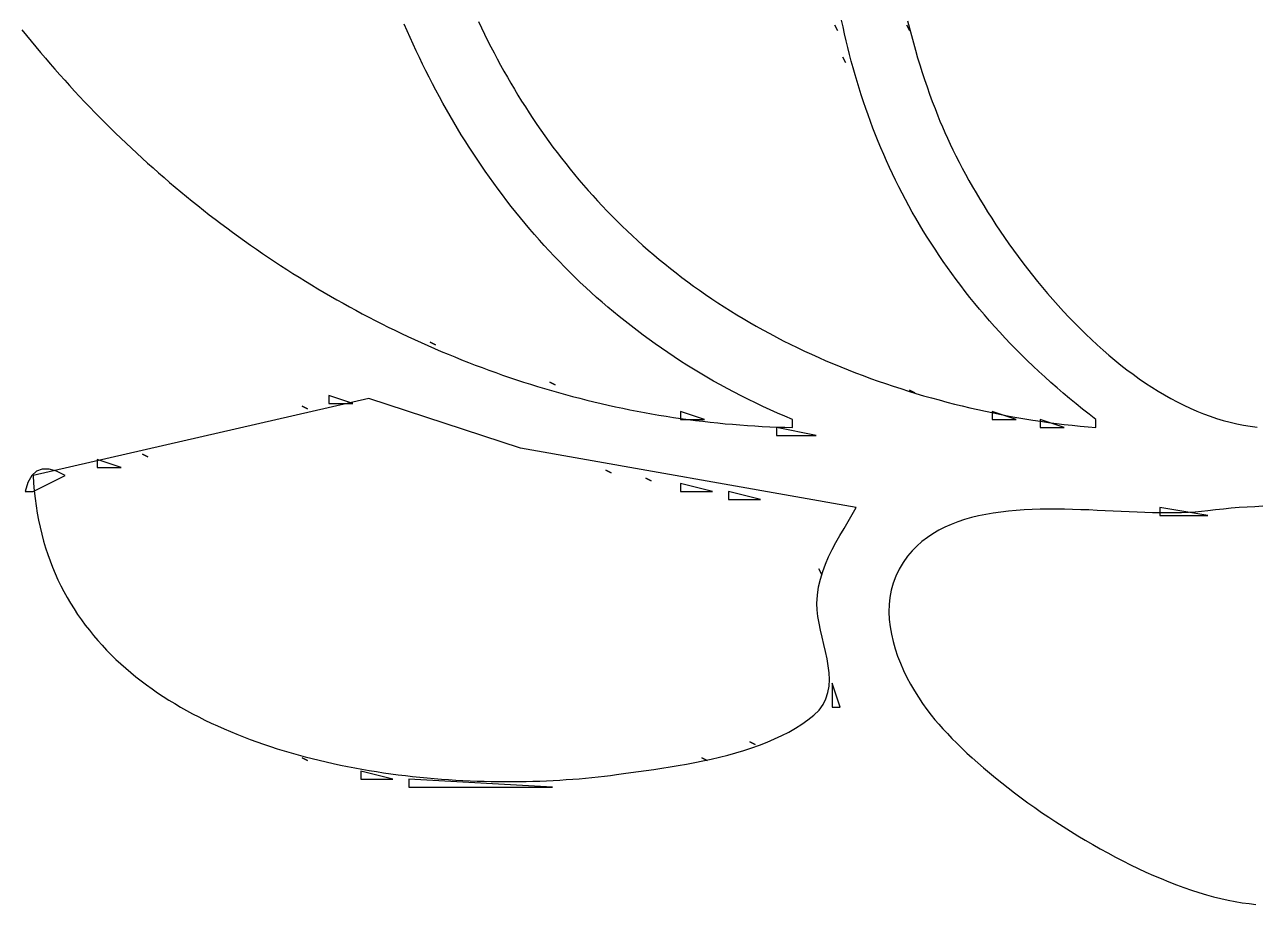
# Model space of a CAD drawing. Header units: millimetres. Extents: x 56222 to 3066687, y -650199 to -121287.
# Drawn here: x 140525.73 to 140528.478, y -185758.266 to -185756.302 of the extents above; entities that cross this region are included whole.
import ezdxf

# ---------------------------------------------------------------- set-up
doc = ezdxf.new("R2010")
doc.units = ezdxf.units.MM
doc.header["$MEASUREMENT"] = 0
doc.layers.add('$TD_AUDIT_GENERATED_(A0BDF17)', color=32, linetype='Continuous', lineweight=30)

msp = doc.modelspace()

# ---------------------------------------------------------------- linework, layer by layer
at = {"layer": '$TD_AUDIT_GENERATED_(A0BDF17)', "linetype": 'Continuous', "lineweight": 25, "ltscale": 2}
for p, q in [((140525.724, -185756.3137), (140525.7343, -185756.3265)), ((140526.5841, -185756.3158), (140526.5775, -185756.3007)), ((140526.7435, -185756.2952), (140526.7501, -185756.3093)), ((140526.7501, -185756.3093), (140526.7569, -185756.3233)), ((140527.5393, -185756.3033), (140527.5452, -185756.3152)), ((140527.5452, -185756.3152), (140527.5393, -185756.3033)), ((140527.5573, -185756.3072), (140527.554, -185756.2917)), ((140527.5607, -185756.3225), (140527.5573, -185756.3072)), ((140527.6999, -185756.3033), (140527.7058, -185756.3152)), ((140527.7058, -185756.3152), (140527.6999, -185756.3033)), ((140527.7015, -185756.2932), (140527.7056, -185756.3098)), ((140527.7056, -185756.3098), (140527.7099, -185756.3264)), ((140525.7343, -185756.3265), (140525.7447, -185756.3392)), ((140525.7447, -185756.3392), (140525.7551, -185756.3518)), ((140526.5907, -185756.3308), (140526.5841, -185756.3158)), ((140526.5975, -185756.3457), (140526.5907, -185756.3308)), ((140526.7569, -185756.3233), (140526.7638, -185756.3373)), ((140526.7638, -185756.3373), (140526.7708, -185756.3512)), ((140527.5642, -185756.3379), (140527.5607, -185756.3225)), ((140527.5679, -185756.3532), (140527.5642, -185756.3379)), ((140527.7099, -185756.3264), (140527.7144, -185756.3429)), ((140525.7551, -185756.3518), (140525.7656, -185756.3643)), ((140525.7656, -185756.3643), (140525.7762, -185756.3768)), ((140526.6044, -185756.3606), (140526.5975, -185756.3457)), ((140526.6114, -185756.3755), (140526.6044, -185756.3606)), ((140526.7708, -185756.3512), (140526.778, -185756.365)), ((140526.778, -185756.365), (140526.7853, -185756.3787)), ((140527.5717, -185756.3684), (140527.5679, -185756.3532)), ((140527.5757, -185756.3836), (140527.5717, -185756.3684)), ((140527.7144, -185756.3429), (140527.7191, -185756.3593)), ((140527.7191, -185756.3593), (140527.7239, -185756.3758)), ((140525.7762, -185756.3768), (140525.7869, -185756.3893)), ((140525.7869, -185756.3893), (140525.7977, -185756.4016)), ((140526.6186, -185756.3902), (140526.6114, -185756.3755)), ((140526.6258, -185756.4049), (140526.6186, -185756.3902)), ((140526.7853, -185756.3787), (140526.7927, -185756.3924)), ((140526.7927, -185756.3924), (140526.8002, -185756.4059)), ((140527.5571, -185756.3746), (140527.5631, -185756.3865)), ((140527.5631, -185756.3865), (140527.5571, -185756.3746)), ((140527.5799, -185756.3988), (140527.5757, -185756.3836)), ((140527.7239, -185756.3758), (140527.7289, -185756.3921)), ((140527.7289, -185756.3921), (140527.7341, -185756.4085)), ((140525.7977, -185756.4016), (140525.8085, -185756.4139)), ((140525.8085, -185756.4139), (140525.8195, -185756.4261)), ((140526.6332, -185756.4195), (140526.6258, -185756.4049)), ((140526.6407, -185756.4341), (140526.6332, -185756.4195)), ((140526.8002, -185756.4059), (140526.8078, -185756.4194)), ((140526.8078, -185756.4194), (140526.8156, -185756.4329)), ((140527.5842, -185756.4139), (140527.5799, -185756.3988)), ((140527.5886, -185756.429), (140527.5842, -185756.4139)), ((140527.7341, -185756.4085), (140527.7394, -185756.4248)), ((140525.8195, -185756.4261), (140525.8304, -185756.4382)), ((140525.8304, -185756.4382), (140525.8415, -185756.4503)), ((140525.8415, -185756.4503), (140525.8527, -185756.4623)), ((140526.6483, -185756.4485), (140526.6407, -185756.4341)), ((140526.6561, -185756.4629), (140526.6483, -185756.4485)), ((140526.8156, -185756.4329), (140526.8235, -185756.4462)), ((140526.8235, -185756.4462), (140526.8315, -185756.4595)), ((140527.5932, -185756.444), (140527.5886, -185756.429)), ((140527.598, -185756.459), (140527.5932, -185756.444)), ((140527.7394, -185756.4248), (140527.745, -185756.441)), ((140527.745, -185756.441), (140527.7507, -185756.4572)), ((140525.8527, -185756.4623), (140525.8639, -185756.4742)), ((140525.8639, -185756.4742), (140525.8752, -185756.486)), ((140526.6639, -185756.4772), (140526.6561, -185756.4629)), ((140526.6719, -185756.4915), (140526.6639, -185756.4772)), ((140526.8315, -185756.4595), (140526.8397, -185756.4727)), ((140526.8397, -185756.4727), (140526.848, -185756.4858)), ((140527.6029, -185756.474), (140527.598, -185756.459)), ((140527.608, -185756.4889), (140527.6029, -185756.474)), ((140527.7507, -185756.4572), (140527.7566, -185756.4733)), ((140527.7566, -185756.4733), (140527.7627, -185756.4894)), ((140525.8752, -185756.486), (140525.8866, -185756.4978)), ((140525.8866, -185756.4978), (140525.898, -185756.5095)), ((140526.68, -185756.5056), (140526.6719, -185756.4915)), ((140526.6882, -185756.5197), (140526.68, -185756.5056)), ((140526.848, -185756.4858), (140526.8564, -185756.4988)), ((140526.8564, -185756.4988), (140526.8649, -185756.5118)), ((140527.6133, -185756.5037), (140527.608, -185756.4889)), ((140527.6187, -185756.5185), (140527.6133, -185756.5037)), ((140527.7627, -185756.4894), (140527.7689, -185756.5055)), ((140527.7689, -185756.5055), (140527.7738, -185756.5177)), ((140525.898, -185756.5095), (140525.9096, -185756.5211)), ((140525.9096, -185756.5211), (140525.9212, -185756.5326)), ((140525.9212, -185756.5326), (140525.9329, -185756.5441)), ((140526.6966, -185756.5337), (140526.6882, -185756.5197)), ((140526.705, -185756.5477), (140526.6966, -185756.5337)), ((140526.8649, -185756.5118), (140526.8736, -185756.5246)), ((140526.8736, -185756.5246), (140526.8824, -185756.5374)), ((140527.6242, -185756.5333), (140527.6187, -185756.5185)), ((140527.63, -185756.548), (140527.6242, -185756.5333)), ((140527.7738, -185756.5177), (140527.7791, -185756.5301)), ((140527.7791, -185756.5301), (140527.7846, -185756.5428)), ((140525.9329, -185756.5441), (140525.9446, -185756.5554)), ((140525.9446, -185756.5554), (140525.9564, -185756.5667)), ((140526.7136, -185756.5615), (140526.705, -185756.5477)), ((140526.7224, -185756.5752), (140526.7136, -185756.5615)), ((140526.8824, -185756.5374), (140526.8914, -185756.5501)), ((140526.8914, -185756.5501), (140526.9004, -185756.5627)), ((140527.6359, -185756.5627), (140527.63, -185756.548)), ((140527.7846, -185756.5428), (140527.7904, -185756.5556)), ((140527.7904, -185756.5556), (140527.7964, -185756.5686)), ((140525.9564, -185756.5667), (140525.9683, -185756.5779)), ((140525.9683, -185756.5779), (140525.9803, -185756.5891)), ((140525.9803, -185756.5891), (140525.9923, -185756.6001)), ((140526.7312, -185756.5889), (140526.7224, -185756.5752)), ((140526.7402, -185756.6025), (140526.7312, -185756.5889)), ((140526.9004, -185756.5627), (140526.9096, -185756.5752)), ((140526.9096, -185756.5752), (140526.919, -185756.5876)), ((140526.919, -185756.5876), (140526.9284, -185756.5999)), ((140527.6419, -185756.5773), (140527.6359, -185756.5627)), ((140527.6482, -185756.5918), (140527.6419, -185756.5773)), ((140527.7964, -185756.5686), (140527.8028, -185756.5818)), ((140527.8028, -185756.5818), (140527.8094, -185756.5952)), ((140525.9923, -185756.6001), (140526.0045, -185756.6111)), ((140526.0045, -185756.6111), (140526.0166, -185756.622)), ((140526.7493, -185756.616), (140526.7402, -185756.6025)), ((140526.7585, -185756.6294), (140526.7493, -185756.616)), ((140526.9284, -185756.5999), (140526.9381, -185756.6122)), ((140526.9381, -185756.6122), (140526.9478, -185756.6243)), ((140527.6546, -185756.6063), (140527.6482, -185756.5918)), ((140527.6612, -185756.6208), (140527.6546, -185756.6063)), ((140527.8094, -185756.5952), (140527.8163, -185756.6087)), ((140527.8163, -185756.6087), (140527.8234, -185756.6223)), ((140526.0166, -185756.622), (140526.0289, -185756.6328)), ((140526.0289, -185756.6328), (140526.0412, -185756.6435)), ((140526.0412, -185756.6435), (140526.0536, -185756.6542)), ((140526.7679, -185756.6427), (140526.7585, -185756.6294)), ((140526.7774, -185756.656), (140526.7679, -185756.6427)), ((140526.9478, -185756.6243), (140526.9577, -185756.6364)), ((140526.9577, -185756.6364), (140526.9677, -185756.6483)), ((140527.6679, -185756.6352), (140527.6612, -185756.6208)), ((140527.6748, -185756.6495), (140527.6679, -185756.6352)), ((140527.8234, -185756.6223), (140527.8308, -185756.636)), ((140527.8308, -185756.636), (140527.8384, -185756.6498)), ((140526.0536, -185756.6542), (140526.0661, -185756.6648)), ((140526.0661, -185756.6648), (140526.0786, -185756.6752)), ((140526.787, -185756.6691), (140526.7774, -185756.656)), ((140526.7967, -185756.6821), (140526.787, -185756.6691)), ((140526.9677, -185756.6483), (140526.9778, -185756.6602)), ((140526.9778, -185756.6602), (140526.9881, -185756.672)), ((140526.9881, -185756.672), (140526.9986, -185756.6836)), ((140527.6819, -185756.6638), (140527.6748, -185756.6495)), ((140527.6892, -185756.678), (140527.6819, -185756.6638)), ((140527.8384, -185756.6498), (140527.8463, -185756.6638)), ((140527.8463, -185756.6638), (140527.8544, -185756.6778)), ((140526.0786, -185756.6752), (140526.0912, -185756.6856)), ((140526.0912, -185756.6856), (140526.1039, -185756.6959)), ((140526.1039, -185756.6959), (140526.1166, -185756.7061)), ((140526.8066, -185756.6951), (140526.7967, -185756.6821)), ((140526.8166, -185756.7079), (140526.8066, -185756.6951)), ((140526.9986, -185756.6836), (140527.0091, -185756.6952)), ((140527.0091, -185756.6952), (140527.0198, -185756.7067)), ((140527.6966, -185756.6922), (140527.6892, -185756.678)), ((140527.7042, -185756.7064), (140527.6966, -185756.6922)), ((140527.8544, -185756.6778), (140527.8628, -185756.6919)), ((140527.8628, -185756.6919), (140527.8714, -185756.706)), ((140526.1166, -185756.7061), (140526.1294, -185756.7163)), ((140526.1294, -185756.7163), (140526.1423, -185756.7263)), ((140526.1423, -185756.7263), (140526.1552, -185756.7363)), ((140526.8267, -185756.7207), (140526.8166, -185756.7079)), ((140526.837, -185756.7334), (140526.8267, -185756.7207)), ((140527.0198, -185756.7067), (140527.0307, -185756.7181)), ((140527.0307, -185756.7181), (140527.0417, -185756.7293)), ((140527.712, -185756.7204), (140527.7042, -185756.7064)), ((140527.72, -185756.7344), (140527.712, -185756.7204)), ((140527.8714, -185756.706), (140527.8802, -185756.7202)), ((140527.8802, -185756.7202), (140527.8893, -185756.7344)), ((140526.1552, -185756.7363), (140526.1682, -185756.7462)), ((140526.1682, -185756.7462), (140526.1812, -185756.7559)), ((140526.8474, -185756.7459), (140526.837, -185756.7334)), ((140526.8579, -185756.7584), (140526.8474, -185756.7459)), ((140527.0417, -185756.7293), (140527.0528, -185756.7405)), ((140527.0528, -185756.7405), (140527.064, -185756.7516)), ((140527.064, -185756.7516), (140527.0755, -185756.7625)), ((140527.7282, -185756.7484), (140527.72, -185756.7344)), ((140527.7365, -185756.7623), (140527.7282, -185756.7484)), ((140527.8893, -185756.7344), (140527.8986, -185756.7486)), ((140527.8986, -185756.7486), (140527.9081, -185756.7628)), ((140526.1812, -185756.7559), (140526.1944, -185756.7656)), ((140526.1944, -185756.7656), (140526.2075, -185756.7752)), ((140526.2075, -185756.7752), (140526.2208, -185756.7847)), ((140526.8686, -185756.7707), (140526.8579, -185756.7584)), ((140526.8794, -185756.783), (140526.8686, -185756.7707)), ((140527.0755, -185756.7625), (140527.087, -185756.7734)), ((140527.087, -185756.7734), (140527.0987, -185756.7841)), ((140527.745, -185756.7761), (140527.7365, -185756.7623)), ((140527.7538, -185756.7899), (140527.745, -185756.7761)), ((140527.9081, -185756.7628), (140527.9178, -185756.777)), ((140527.9178, -185756.777), (140527.9277, -185756.7912)), ((140526.2208, -185756.7847), (140526.2341, -185756.7942)), ((140526.2341, -185756.7942), (140526.2475, -185756.8035)), ((140526.2475, -185756.8035), (140526.2609, -185756.8127)), ((140526.8903, -185756.7952), (140526.8794, -185756.783)), ((140526.9014, -185756.8072), (140526.8903, -185756.7952)), ((140526.9126, -185756.8192), (140526.9014, -185756.8072)), ((140527.0987, -185756.7841), (140527.1106, -185756.7948)), ((140527.1106, -185756.7948), (140527.1225, -185756.8053)), ((140527.1225, -185756.8053), (140527.1347, -185756.8157)), ((140527.7627, -185756.8036), (140527.7538, -185756.7899)), ((140527.7717, -185756.8172), (140527.7627, -185756.8036)), ((140527.9277, -185756.7912), (140527.9378, -185756.8054)), ((140527.9378, -185756.8054), (140527.9482, -185756.8195)), ((140526.2609, -185756.8127), (140526.2744, -185756.8219)), ((140526.2744, -185756.8219), (140526.288, -185756.8309)), ((140526.288, -185756.8309), (140526.3016, -185756.8399)), ((140526.9239, -185756.831), (140526.9126, -185756.8192)), ((140526.9354, -185756.8427), (140526.9239, -185756.831)), ((140527.1347, -185756.8157), (140527.1469, -185756.8261)), ((140527.1469, -185756.8261), (140527.1594, -185756.8363)), ((140527.1594, -185756.8363), (140527.1719, -185756.8464)), ((140527.781, -185756.8308), (140527.7717, -185756.8172)), ((140527.7905, -185756.8444), (140527.781, -185756.8308)), ((140527.9482, -185756.8195), (140527.9587, -185756.8335)), ((140527.9587, -185756.8335), (140527.9694, -185756.8475)), ((140526.3016, -185756.8399), (140526.3153, -185756.8487)), ((140526.3153, -185756.8487), (140526.329, -185756.8575)), ((140526.329, -185756.8575), (140526.3428, -185756.8661)), ((140526.947, -185756.8543), (140526.9354, -185756.8427)), ((140526.9588, -185756.8659), (140526.947, -185756.8543)), ((140527.1719, -185756.8464), (140527.1847, -185756.8563)), ((140527.1847, -185756.8563), (140527.1975, -185756.8662)), ((140527.8001, -185756.8578), (140527.7905, -185756.8444)), ((140527.81, -185756.8712), (140527.8001, -185756.8578)), ((140527.9694, -185756.8475), (140527.9804, -185756.8614)), ((140527.9804, -185756.8614), (140527.9915, -185756.8752)), ((140526.3428, -185756.8661), (140526.3567, -185756.8747)), ((140526.3567, -185756.8747), (140526.3706, -185756.8832)), ((140526.3706, -185756.8832), (140526.3845, -185756.8916)), ((140526.3845, -185756.8916), (140526.3986, -185756.8998)), ((140526.9707, -185756.8773), (140526.9588, -185756.8659)), ((140526.9827, -185756.8885), (140526.9707, -185756.8773)), ((140526.9948, -185756.8997), (140526.9827, -185756.8885)), ((140527.1975, -185756.8662), (140527.2105, -185756.876)), ((140527.2105, -185756.876), (140527.2237, -185756.8856)), ((140527.2237, -185756.8856), (140527.237, -185756.8951)), ((140527.82, -185756.8846), (140527.81, -185756.8712)), ((140527.8302, -185756.8978), (140527.82, -185756.8846)), ((140527.9915, -185756.8752), (140528.0028, -185756.8889)), ((140528.0028, -185756.8889), (140528.0142, -185756.9024)), ((140526.3986, -185756.8998), (140526.4127, -185756.908)), ((140526.4127, -185756.908), (140526.4268, -185756.9161)), ((140526.4268, -185756.9161), (140526.441, -185756.9241)), ((140527.0072, -185756.9108), (140526.9948, -185756.8997)), ((140527.0196, -185756.9217), (140527.0072, -185756.9108)), ((140527.237, -185756.8951), (140527.2505, -185756.9045)), ((140527.2505, -185756.9045), (140527.2641, -185756.9138)), ((140527.2641, -185756.9138), (140527.2779, -185756.9229)), ((140527.8407, -185756.911), (140527.8302, -185756.8978)), ((140527.8513, -185756.9242), (140527.8407, -185756.911)), ((140528.0142, -185756.9024), (140528.0259, -185756.9159)), ((140528.0259, -185756.9159), (140528.0377, -185756.9291)), ((140526.441, -185756.9241), (140526.4552, -185756.932)), ((140526.4552, -185756.932), (140526.4695, -185756.9397)), ((140526.4695, -185756.9397), (140526.4839, -185756.9474)), ((140527.0322, -185756.9325), (140527.0196, -185756.9217)), ((140527.0449, -185756.9432), (140527.0322, -185756.9325)), ((140527.0578, -185756.9538), (140527.0449, -185756.9432)), ((140527.2779, -185756.9229), (140527.2918, -185756.932)), ((140527.2918, -185756.932), (140527.3058, -185756.9409)), ((140527.3058, -185756.9409), (140527.3201, -185756.9497)), ((140527.8621, -185756.9372), (140527.8513, -185756.9242)), ((140527.8731, -185756.9502), (140527.8621, -185756.9372)), ((140528.0377, -185756.9291), (140528.0497, -185756.9423)), ((140528.0497, -185756.9423), (140528.0618, -185756.9552)), ((140526.4839, -185756.9474), (140526.4983, -185756.955)), ((140526.4983, -185756.955), (140526.5128, -185756.9625)), ((140526.5128, -185756.9625), (140526.5273, -185756.9698)), ((140526.5273, -185756.9698), (140526.5419, -185756.9771)), ((140527.0708, -185756.9643), (140527.0578, -185756.9538)), ((140527.084, -185756.9746), (140527.0708, -185756.9643)), ((140527.3201, -185756.9497), (140527.3344, -185756.9583)), ((140527.3344, -185756.9583), (140527.349, -185756.9669)), ((140527.349, -185756.9669), (140527.3637, -185756.9753)), ((140527.8844, -185756.9632), (140527.8731, -185756.9502)), ((140527.8958, -185756.976), (140527.8844, -185756.9632)), ((140528.0618, -185756.9552), (140528.0741, -185756.968)), ((140528.0741, -185756.968), (140528.0866, -185756.9805)), ((140526.5419, -185756.9771), (140526.5565, -185756.9843)), ((140526.5565, -185756.9843), (140526.5712, -185756.9913)), ((140526.5712, -185756.9913), (140526.5859, -185756.9983)), ((140526.5859, -185756.9983), (140526.6007, -185757.0051)), ((140527.0973, -185756.9849), (140527.084, -185756.9746)), ((140527.1107, -185756.995), (140527.0973, -185756.9849)), ((140527.1243, -185757.0049), (140527.1107, -185756.995)), ((140527.3637, -185756.9753), (140527.3785, -185756.9836)), ((140527.3785, -185756.9836), (140527.3935, -185756.9918)), ((140527.3935, -185756.9918), (140527.4087, -185756.9998)), ((140527.4087, -185756.9998), (140527.424, -185757.0077)), ((140527.9074, -185756.9888), (140527.8958, -185756.976)), ((140527.9193, -185757.0016), (140527.9074, -185756.9888)), ((140527.9313, -185757.0142), (140527.9193, -185757.0016)), ((140528.0866, -185756.9805), (140528.0992, -185756.9929)), ((140528.0992, -185756.9929), (140528.1119, -185757.005)), ((140526.6007, -185757.0051), (140526.6155, -185757.0119)), ((140526.6155, -185757.0119), (140526.6304, -185757.0185)), ((140526.6304, -185757.0185), (140526.6453, -185757.025)), ((140526.6352, -185757.011), (140526.6471, -185757.017)), ((140526.6471, -185757.017), (140526.6352, -185757.011)), ((140526.6453, -185757.025), (140526.6603, -185757.0314)), ((140527.138, -185757.0148), (140527.1243, -185757.0049)), ((140527.1519, -185757.0245), (140527.138, -185757.0148)), ((140527.1659, -185757.0341), (140527.1519, -185757.0245)), ((140527.424, -185757.0077), (140527.4395, -185757.0155)), ((140527.4395, -185757.0155), (140527.4551, -185757.0231)), ((140527.4551, -185757.0231), (140527.4709, -185757.0306)), ((140527.9435, -185757.0268), (140527.9313, -185757.0142)), ((140527.956, -185757.0393), (140527.9435, -185757.0268)), ((140528.1119, -185757.005), (140528.1248, -185757.0169)), ((140528.1248, -185757.0169), (140528.1379, -185757.0286)), ((140528.1379, -185757.0286), (140528.151, -185757.04)), ((140526.6603, -185757.0314), (140526.6753, -185757.0377)), ((140526.6753, -185757.0377), (140526.6904, -185757.0439)), ((140526.6904, -185757.0439), (140526.7055, -185757.05)), ((140526.7055, -185757.05), (140526.7207, -185757.056)), ((140526.7207, -185757.056), (140526.7359, -185757.0619)), ((140527.1801, -185757.0436), (140527.1659, -185757.0341)), ((140527.1944, -185757.0529), (140527.1801, -185757.0436)), ((140527.2089, -185757.0621), (140527.1944, -185757.0529)), ((140527.4709, -185757.0306), (140527.4868, -185757.038)), ((140527.4868, -185757.038), (140527.5029, -185757.0452)), ((140527.5029, -185757.0452), (140527.5192, -185757.0523)), ((140527.5192, -185757.0523), (140527.5357, -185757.0593)), ((140527.9687, -185757.0517), (140527.956, -185757.0393)), ((140527.9815, -185757.0641), (140527.9687, -185757.0517)), ((140528.151, -185757.04), (140528.1643, -185757.0511)), ((140528.1643, -185757.0511), (140528.1778, -185757.0619)), ((140526.7359, -185757.0619), (140526.7512, -185757.0676)), ((140526.7512, -185757.0676), (140526.7665, -185757.0733)), ((140526.7665, -185757.0733), (140526.7818, -185757.0788)), ((140526.7818, -185757.0788), (140526.7972, -185757.0842)), ((140527.2235, -185757.0712), (140527.2089, -185757.0621)), ((140527.2383, -185757.0801), (140527.2235, -185757.0712)), ((140527.2532, -185757.0889), (140527.2383, -185757.0801)), ((140527.5357, -185757.0593), (140527.5522, -185757.0661)), ((140527.5522, -185757.0661), (140527.569, -185757.0728)), ((140527.569, -185757.0728), (140527.5855, -185757.0792)), ((140527.5855, -185757.0792), (140527.6022, -185757.0855)), ((140527.9946, -185757.0764), (140527.9815, -185757.0641)), ((140528.0079, -185757.0886), (140527.9946, -185757.0764)), ((140528.1778, -185757.0619), (140528.1913, -185757.0724)), ((140528.1913, -185757.0724), (140528.205, -185757.0826)), ((140528.205, -185757.0826), (140528.2188, -185757.0925)), ((140526.7972, -185757.0842), (140526.8126, -185757.0895)), ((140526.8126, -185757.0895), (140526.8281, -185757.0947)), ((140526.8281, -185757.0947), (140526.8436, -185757.0998)), ((140526.8436, -185757.0998), (140526.8592, -185757.1047)), ((140526.8592, -185757.1047), (140526.8748, -185757.1096)), ((140526.8748, -185757.1096), (140526.8905, -185757.1143)), ((140526.9029, -185757.1002), (140526.9148, -185757.1062)), ((140526.9148, -185757.1062), (140526.9029, -185757.1002)), ((140527.2683, -185757.0976), (140527.2532, -185757.0889)), ((140527.2835, -185757.1061), (140527.2683, -185757.0976)), ((140527.2989, -185757.1145), (140527.2835, -185757.1061)), ((140527.6022, -185757.0855), (140527.6188, -185757.0916)), ((140527.6188, -185757.0916), (140527.6356, -185757.0976)), ((140527.6356, -185757.0976), (140527.6524, -185757.1034)), ((140527.6524, -185757.1034), (140527.6693, -185757.1091)), ((140527.6693, -185757.1091), (140527.6862, -185757.1146)), ((140528.0214, -185757.1007), (140528.0079, -185757.0886)), ((140528.0352, -185757.1128), (140528.0214, -185757.1007)), ((140528.2188, -185757.0925), (140528.2326, -185757.1021)), ((140528.2326, -185757.1021), (140528.2466, -185757.1113)), ((140528.2466, -185757.1113), (140528.2607, -185757.1201)), ((140526.4985, -185757.1368), (140525.7491, -185757.3084)), ((140526.4092, -185757.13), (140526.4092, -185757.1478)), ((140526.4628, -185757.1478), (140526.4092, -185757.13)), ((140526.8375, -185757.2473), (140526.4985, -185757.1368)), ((140526.8905, -185757.1143), (140526.9062, -185757.1189)), ((140526.9062, -185757.1189), (140526.9219, -185757.1234)), ((140526.9219, -185757.1234), (140526.9377, -185757.1278)), ((140526.9377, -185757.1278), (140526.9535, -185757.132)), ((140526.9535, -185757.132), (140526.9693, -185757.1361)), ((140526.9693, -185757.1361), (140526.9852, -185757.1401)), ((140527.3144, -185757.1227), (140527.2989, -185757.1145)), ((140527.3301, -185757.1308), (140527.3144, -185757.1227)), ((140527.3459, -185757.1388), (140527.3301, -185757.1308)), ((140527.3619, -185757.1466), (140527.3459, -185757.1388)), ((140527.6862, -185757.1146), (140527.7032, -185757.12)), ((140527.7032, -185757.12), (140527.7202, -185757.1252)), ((140527.7058, -185757.1181), (140527.7177, -185757.124)), ((140527.7177, -185757.124), (140527.7058, -185757.1181)), ((140527.7202, -185757.1252), (140527.7373, -185757.1303)), ((140527.7373, -185757.1303), (140527.7545, -185757.1352)), ((140527.7545, -185757.1352), (140527.7716, -185757.1399)), ((140528.0491, -185757.1248), (140528.0352, -185757.1128)), ((140528.0633, -185757.1367), (140528.0491, -185757.1248)), ((140528.0777, -185757.1485), (140528.0633, -185757.1367)), ((140528.2607, -185757.1201), (140528.2749, -185757.1286)), ((140528.2749, -185757.1286), (140528.2892, -185757.1366)), ((140528.2892, -185757.1366), (140528.3036, -185757.1443)), ((140526.3498, -185757.1538), (140526.3617, -185757.1597)), ((140526.3617, -185757.1597), (140526.3498, -185757.1538)), ((140526.4092, -185757.1478), (140526.4628, -185757.1478)), ((140526.9852, -185757.1401), (140527.0012, -185757.144)), ((140527.0012, -185757.144), (140527.0171, -185757.1478)), ((140527.0171, -185757.1478), (140527.0331, -185757.1515)), ((140527.0331, -185757.1515), (140527.0492, -185757.155)), ((140527.0492, -185757.155), (140527.0653, -185757.1584)), ((140527.0653, -185757.1584), (140527.0814, -185757.1617)), ((140527.0814, -185757.1617), (140527.0975, -185757.1648)), ((140527.0975, -185757.1648), (140527.1137, -185757.1678)), ((140527.1943, -185757.1657), (140527.1943, -185757.1835)), ((140527.2478, -185757.1835), (140527.1943, -185757.1657)), ((140527.378, -185757.1543), (140527.3619, -185757.1466)), ((140527.3943, -185757.1618), (140527.378, -185757.1543)), ((140527.4108, -185757.1692), (140527.3943, -185757.1618)), ((140527.7716, -185757.1399), (140527.7889, -185757.1445)), ((140527.7889, -185757.1445), (140527.8062, -185757.149)), ((140527.8062, -185757.149), (140527.8235, -185757.1533)), ((140527.8235, -185757.1533), (140527.8408, -185757.1574)), ((140527.8408, -185757.1574), (140527.8582, -185757.1614)), ((140527.8582, -185757.1614), (140527.8757, -185757.1652)), ((140527.8757, -185757.1652), (140527.8931, -185757.1689)), ((140527.8902, -185757.1657), (140527.8902, -185757.1835)), ((140527.9437, -185757.1835), (140527.8902, -185757.1657)), ((140528.0923, -185757.1602), (140528.0777, -185757.1485)), ((140528.1071, -185757.1719), (140528.0923, -185757.1602)), ((140528.3036, -185757.1443), (140528.3181, -185757.1516)), ((140528.3181, -185757.1516), (140528.3326, -185757.1584)), ((140528.3326, -185757.1584), (140528.3472, -185757.1648)), ((140528.3472, -185757.1648), (140528.3619, -185757.1708)), ((140527.1137, -185757.1678), (140527.1299, -185757.1707)), ((140527.1299, -185757.1707), (140527.1462, -185757.1735)), ((140527.1462, -185757.1735), (140527.1625, -185757.1762)), ((140527.1625, -185757.1762), (140527.1788, -185757.1787)), ((140527.1788, -185757.1787), (140527.1952, -185757.1811)), ((140527.1943, -185757.1835), (140527.2478, -185757.1835)), ((140527.1952, -185757.1811), (140527.2115, -185757.1834)), ((140527.2115, -185757.1834), (140527.228, -185757.1855)), ((140527.228, -185757.1855), (140527.2444, -185757.1875)), ((140527.2444, -185757.1875), (140527.2609, -185757.1894)), ((140527.2609, -185757.1894), (140527.2774, -185757.1911)), ((140527.2774, -185757.1911), (140527.2939, -185757.1928)), ((140527.2939, -185757.1928), (140527.3105, -185757.1942)), ((140527.4274, -185757.1764), (140527.4108, -185757.1692)), ((140527.4441, -185757.1835), (140527.4274, -185757.1764)), ((140527.4441, -185757.2013), (140527.4441, -185757.1835)), ((140527.8902, -185757.1835), (140527.9437, -185757.1835)), ((140527.8931, -185757.1689), (140527.9106, -185757.1724)), ((140527.9106, -185757.1724), (140527.9281, -185757.1757)), ((140527.9281, -185757.1757), (140527.9457, -185757.1789)), ((140527.9457, -185757.1789), (140527.9633, -185757.1819)), ((140527.9633, -185757.1819), (140527.9808, -185757.1847)), ((140527.9808, -185757.1847), (140527.9985, -185757.1874)), ((140527.9972, -185757.1835), (140527.9972, -185757.2013)), ((140528.0508, -185757.2013), (140527.9972, -185757.1835)), ((140527.9985, -185757.1874), (140528.0161, -185757.1899)), ((140528.0161, -185757.1899), (140528.0337, -185757.1922)), ((140528.0337, -185757.1922), (140528.0514, -185757.1944)), ((140528.1221, -185757.1835), (140528.1071, -185757.1719)), ((140528.1221, -185757.2013), (140528.1221, -185757.1835)), ((140528.3619, -185757.1708), (140528.3767, -185757.1763)), ((140528.3767, -185757.1763), (140528.3915, -185757.1813)), ((140528.3915, -185757.1813), (140528.4064, -185757.1858)), ((140528.4064, -185757.1858), (140528.4214, -185757.1898)), ((140528.4214, -185757.1898), (140528.4364, -185757.1933)), ((140528.4364, -185757.1933), (140528.4515, -185757.1963)), ((140527.3105, -185757.1942), (140527.3271, -185757.1956)), ((140527.3271, -185757.1956), (140527.3438, -185757.1968)), ((140527.3438, -185757.1968), (140527.3604, -185757.1979)), ((140527.3604, -185757.1979), (140527.3771, -185757.1989)), ((140527.3771, -185757.1989), (140527.3938, -185757.1997)), ((140527.3938, -185757.1997), (140527.4105, -185757.2004)), ((140527.4084, -185757.2013), (140527.4084, -185757.2192)), ((140527.4976, -185757.2192), (140527.4084, -185757.2013)), ((140527.4084, -185757.2192), (140527.4976, -185757.2192)), ((140527.4105, -185757.2004), (140527.4273, -185757.2009)), ((140527.4273, -185757.2009), (140527.4441, -185757.2013)), ((140527.9972, -185757.2013), (140528.0508, -185757.2013)), ((140528.0514, -185757.1944), (140528.0691, -185757.1964)), ((140528.0691, -185757.1964), (140528.0867, -185757.1982)), ((140528.0867, -185757.1982), (140528.1044, -185757.1999)), ((140528.1044, -185757.1999), (140528.1221, -185757.2013)), ((140528.4515, -185757.1963), (140528.4666, -185757.1987)), ((140528.4666, -185757.1987), (140528.4817, -185757.2006)), ((140527.5868, -185757.3798), (140526.8375, -185757.2473)), ((140525.8918, -185757.2727), (140525.8918, -185757.2906)), ((140525.9453, -185757.2906), (140525.8918, -185757.2727)), ((140525.9929, -185757.2608), (140526.0048, -185757.2668)), ((140526.0048, -185757.2668), (140525.9929, -185757.2608)), ((140525.7565, -185757.2991), (140525.7458, -185757.3088)), ((140525.7694, -185757.2943), (140525.7565, -185757.2991)), ((140525.7844, -185757.2944), (140525.7694, -185757.2943)), ((140525.8014, -185757.2991), (140525.7844, -185757.2944)), ((140525.8204, -185757.3084), (140525.8014, -185757.2991)), ((140525.8918, -185757.2906), (140525.9453, -185757.2906)), ((140527.0278, -185757.2965), (140527.0397, -185757.3024)), ((140527.0397, -185757.3024), (140527.0278, -185757.2965)), ((140525.7374, -185757.3238), (140525.7312, -185757.3441)), ((140525.7458, -185757.3088), (140525.7374, -185757.3238)), ((140525.7491, -185757.3084), (140525.7501, -185757.3257)), ((140525.7491, -185757.3441), (140525.8204, -185757.3084)), ((140525.7501, -185757.3257), (140525.7515, -185757.3428)), ((140527.117, -185757.3143), (140527.1289, -185757.3203)), ((140527.1289, -185757.3203), (140527.117, -185757.3143)), ((140527.1943, -185757.3262), (140527.1943, -185757.3441)), ((140527.2657, -185757.3441), (140527.1943, -185757.3262)), ((140525.7312, -185757.3441), (140525.7491, -185757.3441)), ((140525.7515, -185757.3428), (140525.7533, -185757.3596)), ((140527.1943, -185757.3441), (140527.2657, -185757.3441)), ((140527.3014, -185757.3441), (140527.3014, -185757.3619)), ((140527.3727, -185757.3619), (140527.3014, -185757.3441)), ((140525.7533, -185757.3596), (140525.7555, -185757.3761)), ((140525.7555, -185757.3761), (140525.7581, -185757.3924)), ((140527.3014, -185757.3619), (140527.3727, -185757.3619)), ((140527.5779, -185757.3956), (140527.5868, -185757.3798)), ((140527.9616, -185757.3854), (140527.944, -185757.3866)), ((140527.9794, -185757.3846), (140527.9616, -185757.3854)), ((140527.9973, -185757.384), (140527.9794, -185757.3846)), ((140528.0153, -185757.3838), (140527.9973, -185757.384)), ((140528.0335, -185757.3837), (140528.0153, -185757.3838)), ((140528.0517, -185757.3839), (140528.0335, -185757.3837)), ((140528.0699, -185757.3843), (140528.0517, -185757.3839)), ((140528.0882, -185757.3849), (140528.0699, -185757.3843)), ((140528.1064, -185757.3855), (140528.0882, -185757.3849)), ((140528.1246, -185757.3863), (140528.1064, -185757.3855)), ((140528.1427, -185757.3871), (140528.1246, -185757.3863)), ((140528.2649, -185757.3798), (140528.2649, -185757.3976)), ((140528.3719, -185757.3976), (140528.2649, -185757.3798)), ((140528.3893, -185757.3852), (140528.3719, -185757.3873)), ((140528.4067, -185757.3833), (140528.3893, -185757.3852)), ((140528.4243, -185757.3817), (140528.4067, -185757.3833)), ((140528.4418, -185757.3802), (140528.4243, -185757.3817)), ((140528.4594, -185757.3791), (140528.4418, -185757.3802)), ((140528.4771, -185757.3781), (140528.4594, -185757.3791)), ((140528.4948, -185757.3773), (140528.4771, -185757.3781)), ((140525.7581, -185757.3924), (140525.7611, -185757.4084)), ((140525.7611, -185757.4084), (140525.7645, -185757.4241)), ((140527.5595, -185757.4269), (140527.5687, -185757.4113)), ((140527.5687, -185757.4113), (140527.5779, -185757.3956)), ((140527.8136, -185757.4119), (140527.799, -185757.4176)), ((140527.8286, -185757.4069), (140527.8136, -185757.4119)), ((140527.8441, -185757.4025), (140527.8286, -185757.4069)), ((140527.86, -185757.3987), (140527.8441, -185757.4025)), ((140527.8762, -185757.3953), (140527.86, -185757.3987)), ((140527.8927, -185757.3925), (140527.8762, -185757.3953)), ((140527.9096, -185757.3901), (140527.8927, -185757.3925)), ((140527.9267, -185757.3881), (140527.9096, -185757.3901)), ((140527.944, -185757.3866), (140527.9267, -185757.3881)), ((140528.1607, -185757.3879), (140528.1427, -185757.3871)), ((140528.1786, -185757.3888), (140528.1607, -185757.3879)), ((140528.1963, -185757.3896), (140528.1786, -185757.3888)), ((140528.2138, -185757.3903), (140528.1963, -185757.3896)), ((140528.2311, -185757.3909), (140528.2138, -185757.3903)), ((140528.2481, -185757.3915), (140528.2311, -185757.3909)), ((140528.2649, -185757.3918), (140528.2481, -185757.3915)), ((140528.2813, -185757.392), (140528.2649, -185757.3918)), ((140528.2649, -185757.3976), (140528.3719, -185757.3976)), ((140528.2975, -185757.3919), (140528.2813, -185757.392)), ((140528.3132, -185757.3916), (140528.2975, -185757.3919)), ((140528.3285, -185757.3911), (140528.3132, -185757.3916)), ((140528.3435, -185757.3902), (140528.3285, -185757.3911)), ((140528.3579, -185757.3889), (140528.3435, -185757.3902)), ((140528.3719, -185757.3873), (140528.3579, -185757.3889)), ((140525.7645, -185757.4241), (140525.7682, -185757.4396)), ((140525.7682, -185757.4396), (140525.7723, -185757.4549)), ((140527.5504, -185757.4425), (140527.5595, -185757.4269)), ((140527.7581, -185757.4385), (140527.7456, -185757.4469)), ((140527.7712, -185757.4308), (140527.7581, -185757.4385)), ((140527.7848, -185757.4238), (140527.7712, -185757.4308)), ((140527.799, -185757.4176), (140527.7848, -185757.4238)), ((140525.7723, -185757.4549), (140525.7768, -185757.4699)), ((140527.5331, -185757.4739), (140527.5415, -185757.4581)), ((140527.5415, -185757.4581), (140527.5504, -185757.4425)), ((140527.7223, -185757.466), (140527.7116, -185757.4768)), ((140527.7336, -185757.456), (140527.7223, -185757.466)), ((140527.7456, -185757.4469), (140527.7336, -185757.456)), ((140525.7768, -185757.4699), (140525.7816, -185757.4846)), ((140525.7816, -185757.4846), (140525.7868, -185757.4991)), ((140527.5181, -185757.5062), (140527.5252, -185757.4899)), ((140527.5252, -185757.4899), (140527.5331, -185757.4739)), ((140527.7016, -185757.4885), (140527.6912, -185757.5029)), ((140527.7116, -185757.4768), (140527.7016, -185757.4885)), ((140525.7868, -185757.4991), (140525.7923, -185757.5133)), ((140525.7923, -185757.5133), (140525.7982, -185757.5273)), ((140527.5036, -185757.5166), (140527.5095, -185757.5285)), ((140527.5095, -185757.5285), (140527.5036, -185757.5166)), ((140527.5067, -185757.5398), (140527.5119, -185757.5228)), ((140527.5119, -185757.5228), (140527.5181, -185757.5062)), ((140527.6824, -185757.5178), (140527.6751, -185757.533)), ((140527.6912, -185757.5029), (140527.6824, -185757.5178)), ((140525.7982, -185757.5273), (140525.8044, -185757.5411)), ((140525.8044, -185757.5411), (140525.8109, -185757.5546)), ((140527.5028, -185757.5573), (140527.5067, -185757.5398)), ((140527.6693, -185757.5485), (140527.665, -185757.5644)), ((140527.6751, -185757.533), (140527.6693, -185757.5485)), ((140525.8109, -185757.5546), (140525.8178, -185757.5678)), ((140525.8178, -185757.5678), (140525.825, -185757.5808)), ((140527.4991, -185757.5939), (140527.5002, -185757.5753)), ((140527.5002, -185757.5753), (140527.5028, -185757.5573)), ((140527.665, -185757.5644), (140527.662, -185757.5805)), ((140525.825, -185757.5808), (140525.8324, -185757.5936)), ((140525.8324, -185757.5936), (140525.8402, -185757.6062)), ((140525.8402, -185757.6062), (140525.8483, -185757.6185)), ((140527.4996, -185757.6082), (140527.4991, -185757.5939)), ((140527.6604, -185757.5967), (140527.6599, -185757.6131)), ((140527.662, -185757.5805), (140527.6604, -185757.5967)), ((140525.8483, -185757.6185), (140525.8567, -185757.6305)), ((140525.8567, -185757.6305), (140525.8654, -185757.6424)), ((140527.5013, -185757.623), (140527.4996, -185757.6082)), ((140527.5039, -185757.6382), (140527.5013, -185757.623)), ((140527.6599, -185757.6131), (140527.6606, -185757.6296)), ((140527.6606, -185757.6296), (140527.6624, -185757.6461)), ((140525.8654, -185757.6424), (140525.8744, -185757.654)), ((140525.8744, -185757.654), (140525.8836, -185757.6654)), ((140527.5072, -185757.6538), (140527.5039, -185757.6382)), ((140527.5109, -185757.6696), (140527.5072, -185757.6538)), ((140527.6624, -185757.6461), (140527.6653, -185757.6627)), ((140525.8836, -185757.6654), (140525.8932, -185757.6765)), ((140525.8932, -185757.6765), (140525.9029, -185757.6875)), ((140525.9029, -185757.6875), (140525.913, -185757.6982)), ((140527.5147, -185757.6855), (140527.5109, -185757.6696)), ((140527.5184, -185757.7015), (140527.5147, -185757.6855)), ((140527.6653, -185757.6627), (140527.6691, -185757.6792)), ((140527.6691, -185757.6792), (140527.6737, -185757.6956)), ((140525.913, -185757.6982), (140525.9233, -185757.7087)), ((140525.9233, -185757.7087), (140525.9339, -185757.7189)), ((140527.5217, -185757.7174), (140527.5184, -185757.7015)), ((140527.6737, -185757.6956), (140527.6792, -185757.7118)), ((140527.6792, -185757.7118), (140527.6855, -185757.7278)), ((140525.9339, -185757.7189), (140525.9447, -185757.729)), ((140525.9447, -185757.729), (140525.9557, -185757.7388)), ((140525.9557, -185757.7388), (140525.967, -185757.7484)), ((140527.5244, -185757.7332), (140527.5217, -185757.7174)), ((140527.5262, -185757.7487), (140527.5244, -185757.7332)), ((140527.6855, -185757.7278), (140527.6924, -185757.7437)), ((140527.6924, -185757.7437), (140527.6999, -185757.7592)), ((140525.967, -185757.7484), (140525.9785, -185757.7578)), ((140525.9785, -185757.7578), (140525.9903, -185757.767)), ((140525.9903, -185757.767), (140526.0022, -185757.776)), ((140527.526, -185757.7788), (140527.5268, -185757.764)), ((140527.5268, -185757.764), (140527.5262, -185757.7487)), ((140527.6999, -185757.7592), (140527.708, -185757.7744)), ((140526.0022, -185757.776), (140526.0144, -185757.7847)), ((140526.0144, -185757.7847), (140526.0268, -185757.7933)), ((140526.0268, -185757.7933), (140526.0394, -185757.8016)), ((140527.5192, -185757.8069), (140527.5236, -185757.7932)), ((140527.5236, -185757.7932), (140527.526, -185757.7788)), ((140527.5333, -185757.7723), (140527.5333, -185757.8258)), ((140527.5512, -185757.8258), (140527.5333, -185757.7723)), ((140527.708, -185757.7744), (140527.7166, -185757.7892)), ((140527.7166, -185757.7892), (140527.7256, -185757.8035)), ((140526.0394, -185757.8016), (140526.0521, -185757.8098)), ((140526.0521, -185757.8098), (140526.0651, -185757.8177)), ((140526.0651, -185757.8177), (140526.0783, -185757.8254)), ((140526.0783, -185757.8254), (140526.0916, -185757.833)), ((140527.5037, -185757.8323), (140527.5127, -185757.82)), ((140527.5127, -185757.82), (140527.5192, -185757.8069)), ((140527.5333, -185757.8258), (140527.5512, -185757.8258)), ((140527.7256, -185757.8035), (140527.7349, -185757.8174)), ((140527.7349, -185757.8174), (140527.7446, -185757.8308)), ((140526.0916, -185757.833), (140526.1051, -185757.8403)), ((140526.1051, -185757.8403), (140526.1188, -185757.8475)), ((140526.1188, -185757.8475), (140526.1326, -185757.8544)), ((140527.479, -185757.854), (140527.4919, -185757.8438)), ((140527.4919, -185757.8438), (140527.5037, -185757.8323)), ((140527.7446, -185757.8308), (140527.7544, -185757.8436)), ((140527.7544, -185757.8436), (140527.7626, -185757.8536)), ((140527.7626, -185757.8536), (140527.7713, -185757.8639)), ((140526.1326, -185757.8544), (140526.1466, -185757.8612)), ((140526.1466, -185757.8612), (140526.1608, -185757.8677)), ((140526.1608, -185757.8677), (140526.1751, -185757.8741)), ((140526.1751, -185757.8741), (140526.1895, -185757.8803)), ((140526.1895, -185757.8803), (140526.2041, -185757.8863)), ((140527.4205, -185757.8891), (140527.436, -185757.8811)), ((140527.436, -185757.8811), (140527.451, -185757.8726)), ((140527.451, -185757.8726), (140527.4653, -185757.8636)), ((140527.4653, -185757.8636), (140527.479, -185757.854)), ((140527.7713, -185757.8639), (140527.7805, -185757.8742)), ((140527.7805, -185757.8742), (140527.7902, -185757.8848)), ((140526.2041, -185757.8863), (140526.2188, -185757.8921)), ((140526.2188, -185757.8921), (140526.2336, -185757.8977)), ((140526.2336, -185757.8977), (140526.2485, -185757.9032)), ((140526.2485, -185757.9032), (140526.2636, -185757.9085)), ((140526.2636, -185757.9085), (140526.2788, -185757.9135)), ((140527.3489, -185757.9031), (140527.3608, -185757.9091)), ((140527.3608, -185757.9091), (140527.3489, -185757.9031)), ((140527.3709, -185757.9102), (140527.3879, -185757.9036)), ((140527.3879, -185757.9036), (140527.4044, -185757.8966)), ((140527.4044, -185757.8966), (140527.4205, -185757.8891)), ((140527.7902, -185757.8848), (140527.8004, -185757.8954)), ((140527.8004, -185757.8954), (140527.8111, -185757.9062)), ((140527.8111, -185757.9062), (140527.8223, -185757.9171)), ((140526.2788, -185757.9135), (140526.294, -185757.9185)), ((140526.294, -185757.9185), (140526.3094, -185757.9232)), ((140526.3094, -185757.9232), (140526.3249, -185757.9278)), ((140526.3249, -185757.9278), (140526.3404, -185757.9322)), ((140526.3404, -185757.9322), (140526.356, -185757.9364)), ((140527.2815, -185757.9371), (140527.2998, -185757.9325)), ((140527.2998, -185757.9325), (140527.318, -185757.9275)), ((140527.318, -185757.9275), (140527.3359, -185757.9221)), ((140527.3359, -185757.9221), (140527.3536, -185757.9164)), ((140527.3536, -185757.9164), (140527.3709, -185757.9102)), ((140527.8223, -185757.9171), (140527.8339, -185757.928)), ((140527.8339, -185757.928), (140527.8459, -185757.939)), ((140526.3498, -185757.9388), (140526.3617, -185757.9448)), ((140526.3617, -185757.9448), (140526.3498, -185757.9388)), ((140526.356, -185757.9364), (140526.3717, -185757.9404)), ((140526.3717, -185757.9404), (140526.3875, -185757.9443)), ((140526.3875, -185757.9443), (140526.4033, -185757.948)), ((140526.4033, -185757.948), (140526.4192, -185757.9516)), ((140526.4192, -185757.9516), (140526.4351, -185757.955)), ((140526.4351, -185757.955), (140526.4511, -185757.9582)), ((140526.4511, -185757.9582), (140526.4671, -185757.9613)), ((140526.4671, -185757.9613), (140526.4832, -185757.9642)), ((140527.1352, -185757.9646), (140527.153, -185757.9619)), ((140527.153, -185757.9619), (140527.171, -185757.959)), ((140527.171, -185757.959), (140527.1893, -185757.956)), ((140527.1893, -185757.956), (140527.2077, -185757.9527)), ((140527.2077, -185757.9527), (140527.2261, -185757.9492)), ((140527.2261, -185757.9492), (140527.2446, -185757.9455)), ((140527.2419, -185757.9388), (140527.2538, -185757.9448)), ((140527.2538, -185757.9448), (140527.2419, -185757.9388)), ((140527.2446, -185757.9455), (140527.2631, -185757.9415)), ((140527.2631, -185757.9415), (140527.2815, -185757.9371)), ((140527.8459, -185757.939), (140527.8583, -185757.9501)), ((140527.8583, -185757.9501), (140527.8711, -185757.9612)), ((140527.8711, -185757.9612), (140527.8842, -185757.9724)), ((140526.4806, -185757.9686), (140526.4806, -185757.9864)), ((140526.552, -185757.9864), (140526.4806, -185757.9686)), ((140526.4806, -185757.9864), (140526.552, -185757.9864)), ((140526.4832, -185757.9642), (140526.4993, -185757.967)), ((140526.4993, -185757.967), (140526.5154, -185757.9696)), ((140526.5154, -185757.9696), (140526.5315, -185757.972)), ((140526.5315, -185757.972), (140526.5477, -185757.9743)), ((140526.5477, -185757.9743), (140526.5638, -185757.9765)), ((140526.5638, -185757.9765), (140526.58, -185757.9785)), ((140526.58, -185757.9785), (140526.5961, -185757.9803)), ((140526.5877, -185757.9864), (140526.5877, -185758.0043)), ((140526.9088, -185758.0043), (140526.5877, -185757.9864)), ((140526.5961, -185757.9803), (140526.6123, -185757.982)), ((140526.6123, -185757.982), (140526.6284, -185757.9836)), ((140526.6284, -185757.9836), (140526.6445, -185757.985)), ((140526.6445, -185757.985), (140526.6606, -185757.9863)), ((140526.6606, -185757.9863), (140526.6766, -185757.9875)), ((140526.6766, -185757.9875), (140526.6927, -185757.9885)), ((140526.6927, -185757.9885), (140526.7086, -185757.9894)), ((140526.7086, -185757.9894), (140526.7246, -185757.9901)), ((140526.7246, -185757.9901), (140526.7404, -185757.9907)), ((140526.7404, -185757.9907), (140526.7562, -185757.9912)), ((140526.8648, -185757.9911), (140526.88, -185757.9906)), ((140526.88, -185757.9906), (140526.895, -185757.99)), ((140526.895, -185757.99), (140526.9099, -185757.9893)), ((140526.9099, -185757.9893), (140526.9247, -185757.9884)), ((140526.9247, -185757.9884), (140526.9394, -185757.9875)), ((140526.9394, -185757.9875), (140526.9539, -185757.9864)), ((140526.9539, -185757.9864), (140526.9683, -185757.9853)), ((140526.9683, -185757.9853), (140526.9826, -185757.984)), ((140526.9826, -185757.984), (140526.9967, -185757.9826)), ((140526.9967, -185757.9826), (140527.0107, -185757.9812)), ((140527.0107, -185757.9812), (140527.0245, -185757.9796)), ((140527.0245, -185757.9796), (140527.0381, -185757.9779)), ((140527.0381, -185757.9779), (140527.0516, -185757.9761)), ((140527.0516, -185757.9761), (140527.0674, -185757.974)), ((140527.0674, -185757.974), (140527.0837, -185757.9718)), ((140527.0837, -185757.9718), (140527.1005, -185757.9695)), ((140527.1005, -185757.9695), (140527.1177, -185757.9671)), ((140527.1177, -185757.9671), (140527.1352, -185757.9646)), ((140527.8842, -185757.9724), (140527.8977, -185757.9835)), ((140527.8977, -185757.9835), (140527.9116, -185757.9947)), ((140526.5877, -185758.0043), (140526.9088, -185758.0043)), ((140526.7562, -185757.9912), (140526.772, -185757.9916)), ((140526.772, -185757.9916), (140526.7877, -185757.9918)), ((140526.7877, -185757.9918), (140526.8033, -185757.9919)), ((140526.8033, -185757.9919), (140526.8188, -185757.9919)), ((140526.8188, -185757.9919), (140526.8342, -185757.9918)), ((140526.8342, -185757.9918), (140526.8496, -185757.9915)), ((140526.8496, -185757.9915), (140526.8648, -185757.9911)), ((140527.9116, -185757.9947), (140527.9258, -185758.0058)), ((140527.9258, -185758.0058), (140527.9402, -185758.0169)), ((140527.9402, -185758.0169), (140527.955, -185758.0279)), ((140527.955, -185758.0279), (140527.97, -185758.0389)), ((140527.97, -185758.0389), (140527.9853, -185758.0498)), ((140527.9853, -185758.0498), (140528.0008, -185758.0606)), ((140528.0008, -185758.0606), (140528.0166, -185758.0713)), ((140528.0166, -185758.0713), (140528.0325, -185758.0819)), ((140528.0325, -185758.0819), (140528.0487, -185758.0923)), ((140528.0487, -185758.0923), (140528.065, -185758.1026)), ((140528.065, -185758.1026), (140528.0814, -185758.1127)), ((140528.0814, -185758.1127), (140528.098, -185758.1227)), ((140528.098, -185758.1227), (140528.1147, -185758.1324)), ((140528.1147, -185758.1324), (140528.1315, -185758.1419)), ((140528.1315, -185758.1419), (140528.1484, -185758.1512)), ((140528.1484, -185758.1512), (140528.1654, -185758.1602)), ((140528.1654, -185758.1602), (140528.1824, -185758.169)), ((140528.1824, -185758.169), (140528.1995, -185758.1775)), ((140528.1995, -185758.1775), (140528.2166, -185758.1858)), ((140528.2166, -185758.1858), (140528.2337, -185758.1937)), ((140528.2337, -185758.1937), (140528.2508, -185758.2013)), ((140528.2508, -185758.2013), (140528.2678, -185758.2085)), ((140528.2678, -185758.2085), (140528.2848, -185758.2155)), ((140528.2848, -185758.2155), (140528.3017, -185758.222)), ((140528.3017, -185758.222), (140528.3186, -185758.2282)), ((140528.3186, -185758.2282), (140528.3353, -185758.234)), ((140528.3353, -185758.234), (140528.352, -185758.2394)), ((140528.352, -185758.2394), (140528.3685, -185758.2443)), ((140528.3685, -185758.2443), (140528.3848, -185758.2488)), ((140528.3848, -185758.2488), (140528.401, -185758.2529)), ((140528.401, -185758.2529), (140528.4171, -185758.2565)), ((140528.4171, -185758.2565), (140528.4329, -185758.2596)), ((140528.4329, -185758.2596), (140528.4485, -185758.2622)), ((140528.4485, -185758.2622), (140528.4639, -185758.2643)), ((140528.4639, -185758.2643), (140528.479, -185758.2659))]:
    msp.add_line(p, q, dxfattribs=at)

doc.saveas('drawing.dxf')
